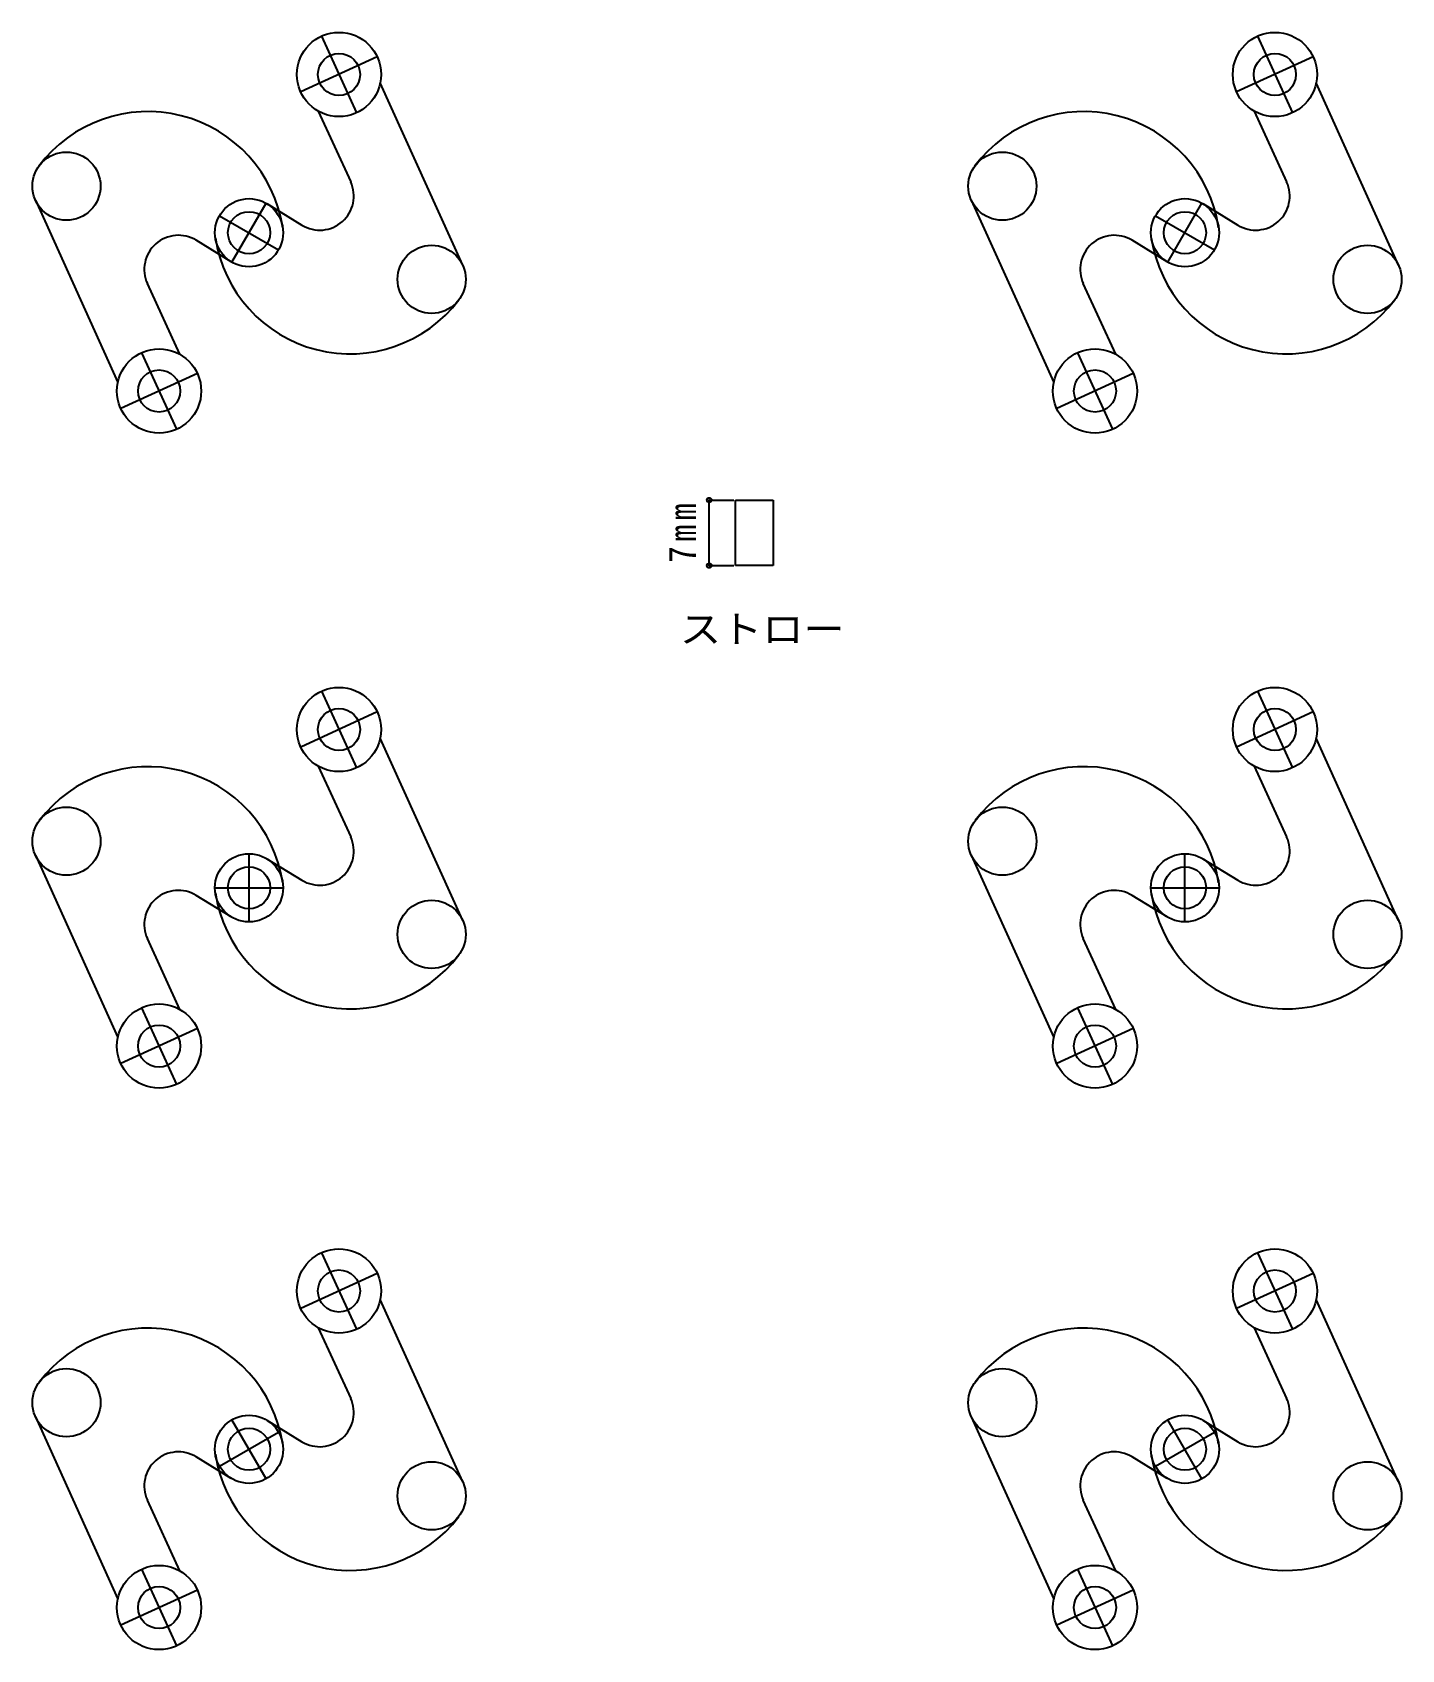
# Model space of a CAD drawing. Units: millimetres on the paper. Extents: x -72 to 74, y -89 to 84.
import ezdxf
from ezdxf.enums import TextEntityAlignment as Align

# ---------------------------------------------------------------- set-up
doc = ezdxf.new("R2010")
doc.units = ezdxf.units.MM
doc.header["$PDMODE"] = 32
doc.header["$PDSIZE"] = 0.5
doc.layers.add('0-1', color=7, linetype='Continuous')
doc.layers.add('0-2', color=7, linetype='Continuous')
doc.styles.add('ＭＳ ゴシック', font='')
doc.styles.get('ＭＳ ゴシック').set_extended_font_data('MS Gothic')

msp = doc.modelspace()

# ---------------------------------------------------------------- linework, layer by layer
at = {"layer": '0-1'}
for p, q in [((-41.103, 83.323), (-37.375, 75.132)), ((58.897, 83.323), (62.625, 75.132)), ((-35.148, 81.101), (-43.33, 77.353)), ((64.852, 81.101), (56.67, 77.353)), ((-26.021, 58.836), (-34.832, 78.319)), ((73.979, 58.836), (65.168, 78.319)), ((-41.449, 75.307), (-37.987, 67.75)), ((58.551, 75.307), (62.013, 67.75)), ((-71.681, 65.792), (-62.87, 46.308)), ((28.319, 65.792), (37.13, 46.308)), ((-52.005, 64.135), (-45.697, 60.493)), ((-50.672, 59.16), (-47.03, 65.468)), ((-46.951, 65.421), (-43.198, 63.126)), ((47.995, 64.135), (54.303, 60.493)), ((49.328, 59.16), (52.97, 65.468)), ((53.049, 65.421), (56.802, 63.126)), ((-50.751, 59.207), (-54.503, 61.502)), ((49.249, 59.207), (45.497, 61.502)), ((-56.252, 49.32), (-59.714, 56.878)), ((43.748, 49.32), (40.286, 56.878)), ((-60.336, 49.492), (-56.588, 41.309)), ((39.664, 49.492), (43.412, 41.309)), ((-54.371, 47.275), (-62.553, 43.526)), ((45.629, 47.275), (37.447, 43.526)), ((-41.103, 13.323), (-37.375, 5.132)), ((58.897, 13.323), (62.625, 5.132)), ((-35.148, 11.101), (-43.33, 7.353)), ((64.852, 11.101), (56.67, 7.353)), ((-26.021, -11.164), (-34.832, 8.319)), ((73.979, -11.164), (65.168, 8.319)), ((-41.449, 5.307), (-37.987, -2.25)), ((58.551, 5.307), (62.013, -2.25)), ((-71.681, -4.208), (-62.87, -23.692)), ((-48.851, -11.328), (-48.851, -4.044)), ((-46.951, -4.579), (-43.198, -6.874)), ((28.319, -4.208), (37.13, -23.692)), ((51.149, -11.328), (51.149, -4.044)), ((53.049, -4.579), (56.802, -6.874)), ((-50.751, -10.793), (-54.503, -8.498)), ((-52.493, -7.686), (-45.209, -7.686)), ((49.249, -10.793), (45.497, -8.498)), ((47.507, -7.686), (54.791, -7.686)), ((-56.252, -20.68), (-59.714, -13.122)), ((43.748, -20.68), (40.286, -13.122)), ((-60.336, -20.508), (-56.588, -28.691)), ((39.664, -20.508), (43.412, -28.691)), ((-54.371, -22.725), (-62.553, -26.474)), ((45.629, -22.725), (37.447, -26.474)), ((-41.103, -46.677), (-37.375, -54.868)), ((58.897, -46.677), (62.625, -54.868)), ((-35.148, -48.899), (-43.33, -52.647)), ((64.852, -48.899), (56.67, -52.647)), ((-26.021, -71.164), (-34.832, -51.681)), ((73.979, -71.164), (65.168, -51.681)), ((-41.449, -54.693), (-37.987, -62.25)), ((58.551, -54.693), (62.013, -62.25)), ((-71.681, -64.208), (-62.87, -83.692)), ((-47.03, -70.84), (-50.672, -64.532)), ((-46.951, -64.579), (-43.198, -66.874)), ((28.319, -64.208), (37.13, -83.692)), ((52.97, -70.84), (49.328, -64.532)), ((53.049, -64.579), (56.802, -66.874)), ((-52.005, -69.507), (-45.697, -65.865)), ((47.995, -69.507), (54.303, -65.865)), ((-50.751, -70.793), (-54.503, -68.498)), ((49.249, -70.793), (45.497, -68.498)), ((-56.252, -80.68), (-59.714, -73.122)), ((43.748, -80.68), (40.286, -73.122)), ((-60.326, -80.504), (-56.598, -88.695)), ((39.674, -80.504), (43.402, -88.695)), ((-54.371, -82.725), (-62.553, -86.474)), ((45.629, -82.725), (37.447, -86.474))]:
    msp.add_line(p, q, dxfattribs=at)
for centre, radius in [((-39.239, 79.227), 4.5), ((60.761, 79.227), 4.5), ((-39.239, 79.227), 2.25), ((60.761, 79.227), 2.25), ((-68.362, 67.292), 3.642), ((31.638, 67.292), 3.642), ((-48.851, 62.314), 3.642), ((51.149, 62.314), 3.642), ((-48.851, 62.314), 2.25), ((51.149, 62.314), 2.25), ((-29.339, 57.335), 3.642), ((70.661, 57.335), 3.642), ((-58.462, 45.401), 4.5), ((41.538, 45.401), 4.5), ((-58.462, 45.401), 2.25), ((41.538, 45.401), 2.25), ((-39.239, 9.227), 4.5), ((60.761, 9.227), 4.5), ((-39.239, 9.227), 2.25), ((60.761, 9.227), 2.25), ((-68.362, -2.708), 3.642), ((31.638, -2.708), 3.642), ((-48.851, -7.686), 3.642), ((51.149, -7.686), 3.642), ((-48.851, -7.686), 2.25), ((51.149, -7.686), 2.25), ((-29.339, -12.665), 3.642), ((70.661, -12.665), 3.642), ((-58.462, -24.599), 4.5), ((41.538, -24.599), 4.5), ((-58.462, -24.599), 2.25), ((41.538, -24.599), 2.25), ((-39.239, -50.773), 4.5), ((60.761, -50.773), 4.5), ((-39.239, -50.773), 2.25), ((60.761, -50.773), 2.25), ((-68.362, -62.708), 3.642), ((31.638, -62.708), 3.642), ((-48.851, -67.686), 3.642), ((-48.851, -67.686), 2.25), ((51.149, -67.686), 3.642), ((51.149, -67.686), 2.25), ((-29.339, -72.665), 3.642), ((70.661, -72.665), 3.642), ((-58.462, -84.599), 4.5), ((41.538, -84.599), 4.5), ((-58.462, -84.599), 2.25), ((41.538, -84.599), 2.25)]:
    msp.add_circle(centre, radius, dxfattribs=at)
for centre, radius, start, end in [((-59.655, 60.693), 14.567, 8.53258, 143.2024), ((40.345, 60.693), 14.567, 8.53258, 143.2024), ((-41.298, 66.233), 3.642, 238.55549, 24.61229), ((58.702, 66.233), 3.642, 238.55549, 24.61229), ((-56.403, 58.395), 3.642, 58.55549, 204.61229), ((-38.046, 63.935), 14.567, 188.53258, 322.83923), ((43.597, 58.395), 3.642, 58.55549, 204.61229), ((61.954, 63.935), 14.567, 188.53258, 322.83923), ((-59.655, -9.307), 14.567, 8.53258, 142.83923), ((40.345, -9.307), 14.567, 8.53258, 142.83923), ((-41.298, -3.767), 3.642, 238.55549, 24.61229), ((58.702, -3.767), 3.642, 238.55549, 24.61229), ((-56.403, -11.605), 3.642, 58.55549, 204.61229), ((-38.046, -6.065), 14.567, 188.53258, 322.83923), ((43.597, -11.605), 3.642, 58.55549, 204.61229), ((61.954, -6.065), 14.567, 188.53258, 322.83923), ((-59.655, -69.307), 14.567, 8.53258, 142.83923), ((40.345, -69.307), 14.567, 8.53258, 142.83923), ((-41.298, -63.767), 3.642, 238.55549, 24.61229), ((58.702, -63.767), 3.642, 238.55549, 24.61229), ((-56.403, -71.605), 3.642, 58.55549, 204.61229), ((-38.046, -66.065), 14.567, 188.53258, 322.83923), ((43.597, -71.605), 3.642, 58.55549, 204.61229), ((61.954, -66.065), 14.567, 188.53258, 322.83923)]:
    msp.add_arc(centre, radius, start, end, dxfattribs=at)
at = {"layer": '0-2', "color": 4}
for p, q in [((0.328, 26.75), (0.328, 33.75)), ((0.328, 33.75), (2.963, 33.75)), ((0.328, 26.75), (2.963, 26.75))]:
    msp.add_line(p, q, dxfattribs=at)
at = {"layer": '0-2'}
for p, q in [((3.139, 26.75), (3.139, 33.75)), ((3.139, 33.75), (7.139, 33.75)), ((7.139, 33.75), (7.139, 26.75)), ((7.139, 26.75), (3.139, 26.75))]:
    msp.add_line(p, q, dxfattribs=at)
at = {"layer": '0-2', "color": 4}
for p in [(0.328, 33.75), (0.328, 26.75)]:
    msp.add_point(p, dxfattribs=at)

# ---------------------------------------------------------------- texts
at = {"layer": '0-2', "style": 'ＭＳ ゴシック', "width": 1.1}
msp.add_text('ストロー', height=2.933, dxfattribs=at).set_placement((-2.818, 17.615), align=Align.BOTTOM_LEFT)
at = {"layer": '0-2', "insert": (-1.087, 27.027), "char_height": 2.933, "attachment_point": 7, "rotation": 90, "style": 'ＭＳ ゴシック'}
msp.add_mtext('\\T1.27;\\W0.9;7mm', dxfattribs=at)

doc.saveas('drawing.dxf')
